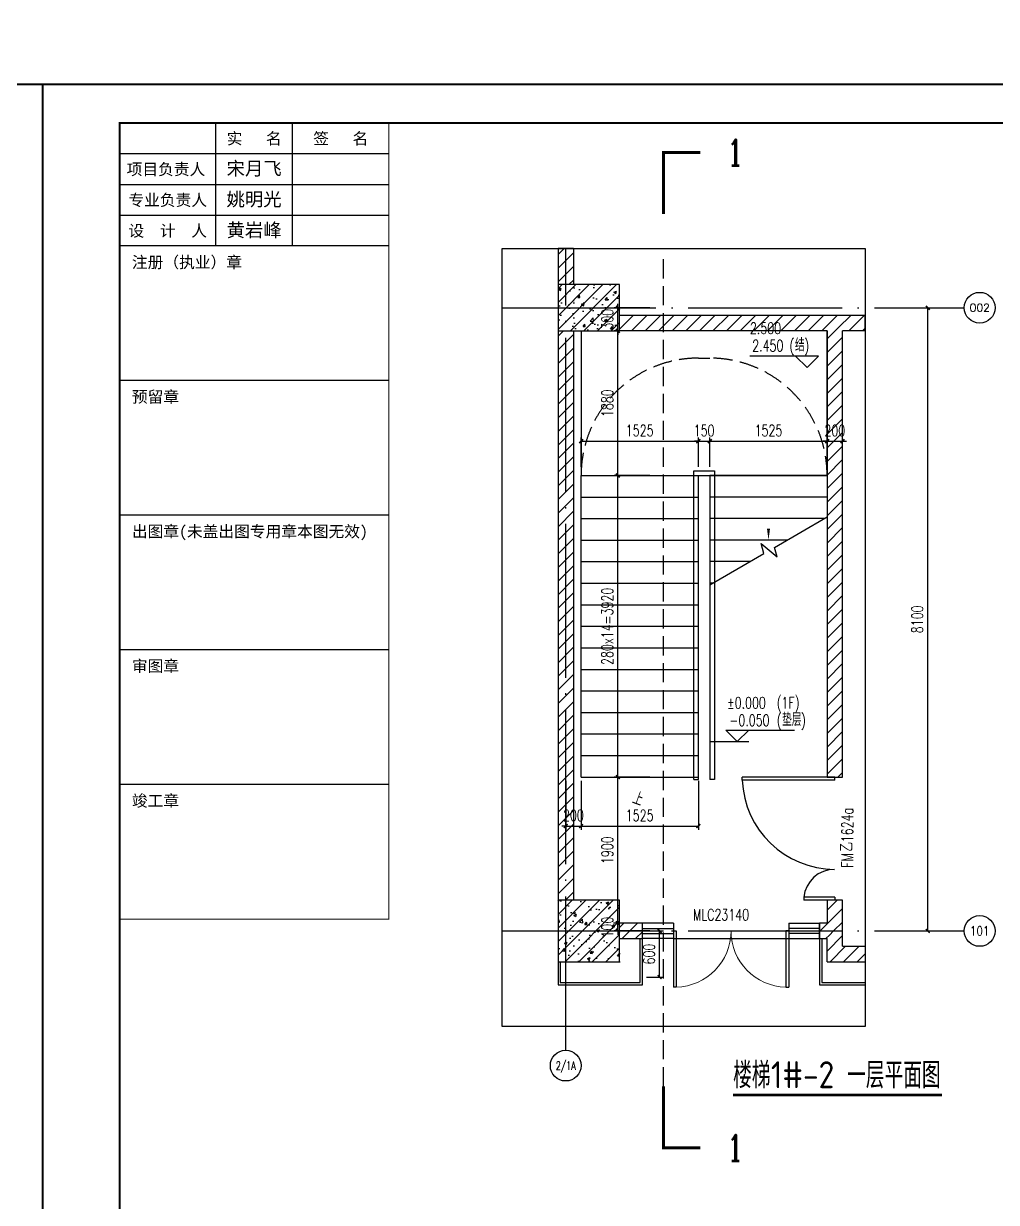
# Model space of a CAD drawing. Extents: x -222544 to -13848, y -31368 to 85559.
# Drawn here: x -56160 to -43507, y 43214 to 58536 of the extents above; entities that cross this region are included whole.
import ezdxf
from ezdxf.enums import TextEntityAlignment as Align
from ezdxf.xclip import XClip

# ---------------------------------------------------------------- set-up
doc = ezdxf.new("R2010")
doc.units = 0
doc.header["$LTSCALE"] = 1000
doc.header["$MEASUREMENT"] = 0
doc.header["$XCLIPFRAME"] = 0
for name, pattern in [('10平面$0$DOTE', [2.42, 2, -0.2, 0.02, -0.2]), ('DASH', [0.35, 0.25, -0.1]), ('DOTE', [2.42, 2, -0.2, 0.02, -0.2])]:
    doc.linetypes.add(name, pattern=pattern)
doc.layers.get('Defpoints').update_dxf_attribs({"color": 210})
for name, color, linetype in [('0-cxFrame', 155, 'Continuous'), ('10平面$0$A-AXIS-DOTE', 14, '10平面$0$DOTE'), ('10平面$0$A-WINDOW', 140, 'Continuous'), ('10平面$0$AS-WALL', 40, 'Continuous'), ('10平面$0$AS-结构边线层', 200, 'Continuous'), ('10平面$0$WINDOW', 4, 'Continuous'), ('A-AXIS-D', 1, 'Continuous'), ('A-AXIS-DOTE', 14, 'DOTE'), ('A-AXIS-DP', 126, 'Continuous'), ('A-CURTAIN', 134, 'Continuous'), ('A-STAIR', 150, 'Continuous'), ('A-WINDOW', 140, 'Continuous'), ('A-防火门窗', 1, 'Continuous'), ('AS-COLN', 6, 'Continuous'), ('AS-WALL', 40, 'Continuous'), ('DIM_ELEV', 3, 'Continuous'), ('DIM_SYMB', 3, 'Continuous'), ('PUB_HATCH', 8, 'Continuous'), ('PUB_TEXT', 7, 'Continuous'), ('qianming', 155, 'Continuous'), ('建-墙-填充', 8, 'Continuous'), ('建-文字', 7, 'Continuous'), ('建-窗', 4, 'Continuous'), ('建-箭头', 3, 'Continuous'), ('建-门窗编号', 7, 'Continuous')]:
    doc.layers.add(name, color=color, linetype=linetype)
doc.layers.add('0-cxText', color=131, linetype='Continuous', lineweight=25)
doc.styles.add('_TCH_AXIS', font='COMPLEX', dxfattribs={"bigfont": 'GBCBIG'})
doc.styles.add('_TCH_DIM', font='SIMPLEX', dxfattribs={"bigfont": 'GBCBIG'})
doc.styles.add('_TCH_DIM_T3', font='SIMPLEX', dxfattribs={"width": 0.705882, "bigfont": 'GBCBIG'})
doc.styles.add('_TCH_LABEL', font='COMPLEX', dxfattribs={"bigfont": 'GBCBIG'})
doc.styles.add('A-STANDARD', font='SIMPLEX', dxfattribs={"bigfont": 'GBCBIG'})
doc.styles.add('A-WIN-LABEL', font='SIMPLEX', dxfattribs={"bigfont": 'GBCBIG'})
doc.styles.add('cx_biaoti', font='')
doc.styles.add('cx_tuming', font='')
doc.styles.add('cx_tuqian1', font='')
doc.styles.get("Standard").update_dxf_attribs({"font": 'gbenor.shx', "bigfont": 'gbcbig.shx'})
doc.styles.add('图框宋体', font='', dxfattribs={"width": 0.75})
doc.styles.add('黑体', font='', dxfattribs={"height": 12})
doc.styles.get('cx_biaoti').set_extended_font_data('SimSun')
doc.styles.get('cx_tuming').set_extended_font_data('SimHei')
doc.styles.get('cx_tuqian1').set_extended_font_data('SimSun')
doc.styles.get('图框宋体').set_extended_font_data('SimSun')
doc.styles.get('黑体').set_extended_font_data('SimHei')
doc.dimstyles.new('_TCH_ARCH&&50', dxfattribs={"dimtxt": 148.75, "dimasz": 50, "dimexe": 50, "dimexo": 50, "dimgap": 63.125, "dimtad": 1, "dimdec": 0, "dimzin": 0, "dimdsep": 46, "dimtxsty": '_TCH_DIM_T3', "dimblk": 'ARCHTICK', "dimcen": 0.09, "dimclrt": 7, "dimazin": 2, "dimtfac": 1, "dimtdec": 0, "dimtix": 1, "dimtmove": 2, "dimatfit": 3, "dimfxl": 0, "dimtolj": 1, "dimtzin": 0, "dimarcsym": 0})
pattern_1 = [(45, (0, 89.76), (-88.38838, 88.38838), [])]
pattern_2 = [(45, (0, 0), (-88.38835, 88.38835), []), (50, (0, 0), (358.6301, -31.3761), [37.5, -412.5]), (355, (0, 0), (-69.3757, 376.096), [30, -330]), (100.4514, (29.9, -2.6), (289.2547, 344.7198), [31.8701, -350.571]), (46.1842, (0, 100), (533.6205, -82.7595), [56.25, -618.75]), (96.6356, (44.47, 93.1), (467.3314, 487.059), [47.805, -525.8565]), (351.1842, (0, 100), (467.331, 487.0593), [45, -495]), (21, (50, 75), (298.4535, -201.3094), [37.5, -412.5]), (326, (50, 75), (121.6577, 362.575), [30, -330]), (71.4514, (74.87, 58.22), (420.1113, 161.2652), [31.8701, -350.571]), (37.5, (0, 0), (6.07993, 166.44693), [0, -326, 0, -335, 0, -331.25]), (7.5, (0, 0), (131.53477, 197.20586), [0, -191, 0, -318.5, 0, -126.25]), (327.5, (-111.5, 0), (266.91122, -11.27744), [0, -125, 0, -390, 0, -517.5]), (317.5, (-161.5, 0), (291.5931, 50.0525), [0, -162.5, 0, -259, 0, -367.5])]

# ---------------------------------------------------------------- blocks, each defined once
blk = doc.blocks.new('zjcx_lan_xinxi(Dragon)')
for p, q in [((7000, -3200), (0, -3200)), ((7000, -6700), (0, -6700)), ((7000, -10200), (0, -10200)), ((7000, -13700), (0, -13700)), ((7000, -17200), (0, -17200))]:
    blk.add_line(p, q)
at = {"const_width": 25}
blk.add_lwpolyline([(0, -20700), (7000, -20700), (7000, 0), (0, 0)], close=True, dxfattribs=at)
for points in [[(2500, -3200), (2500, 0)], [(4500, -3200), (4500, 0)], [(0, -800), (7000, -800)], [(0, -1600), (7000, -1600)], [(0, -2400), (7000, -2400)]]:
    blk.add_lwpolyline(points)
for points in [[(7000, -3200), (7000, 0)], [(0, -3200), (7000, -3200)], [(0, -20700), (7000, -20700), (7000, -3200)], [(0, -20700), (7000, -20700)]]:
    blk.add_lwpolyline(points, dxfattribs=at)
at = {"style": '图框宋体'}
for s, p in [('实   名', (3500, -400)), ('签   名', (5750, -400)), ('项目负责人', (1204, -1200)), ('专业负责人', (1250, -2000)), ('设  计  人', (1250, -2800))]:
    blk.add_text(s, height=300, dxfattribs=at).set_placement(p, align=Align.MIDDLE)
for s, p in [('注册（执业）章', (318, -3771)), ('预留章', (318, -7271)), ('出图章(未盖出图专用章本图无效)', (318, -10771)), ('审图章', (318, -14271)), ('竣工章', (318, -17771))]:
    blk.add_text(s, height=300, dxfattribs=at).set_placement(p)
blk = doc.blocks.new('T-信息(Dragon)')
at = {"layer": '0-cxFrame'}
blk.add_blockref('zjcx_lan_xinxi(Dragon)', (0, 0), dxfattribs=at)
at = {"layer": 'qianming', "color": 3, "style": 'cx_biaoti'}
for s, p in [('宋月飞', (3497, -1185)), ('姚明光', (3497, -1985)), ('黄岩峰', (3497, -2785))]:
    blk.add_text(s, height=350, dxfattribs=at).set_placement(p, align=Align.MIDDLE_CENTER)
blk = doc.blocks.new('TK22.A1 L(Dragon)')
at = {"layer": '0-cxFrame', "color": 7, "const_width": 0.5}
blk.add_lwpolyline([(0, 0), (-841, 0), (-841, 594), (0, 594)], close=True, dxfattribs=at)
at = {"layer": '0-cxFrame', "const_width": 0.5}
blk.add_lwpolyline([(-80, 10), (-821, 10), (-821, 584), (-80, 584)], close=True, dxfattribs=at)
at = {"layer": '0-cxFrame', "xscale": 0.01, "yscale": 0.01, "zscale": 0.01}
blk.add_blockref('T-信息(Dragon)', (-821, 584), dxfattribs=at)
at = {"style": '黑体', "flags": 4}
blk.add_attdef('图幅', text='', height=3.3, dxfattribs=at).set_placement((-40, 3), align=Align.RIGHT)
at = {"layer": '0-cxText', "flags": 4}
for tag, height, style, p in [('建设单位', 3.5, 'cx_tuming', (-45, 240)), ('项目名称', 3.5, 'cx_tuming', (-45, 210)), ('子项名称', 3.5, 'cx_tuming', (-45, 180)), ('工程编号', 3.3, 'cx_tuqian1', (-35, 165)), ('图名1', 3.5, 'cx_tuming', (-45, 87)), ('图名2', 3.5, 'cx_tuming', (-45, 79)), ('图名3', 3.5, 'cx_tuming', (-45, 71)), ('出图日期', 3.3, 'cx_tuqian1', (-39, 60)), ('专业', 3.3, 'cx_tuqian1', (-55, 52)), ('图号', 3.3, 'cx_tuqian1', (-55, 44)), ('版次', 3.3, 'cx_tuqian1', (-20, 44))]:
    blk.add_attdef(tag, text='', height=height, dxfattribs=dict(at, style=style)).set_placement(p, align=Align.MIDDLE)
at = {"layer": 'Defpoints', "color": 6, "flags": 4}
for tag, height, style, p in [('tufu', 3.3, '黑体', (-12, 12)), ('dwfname', 4, 'cx_tuqian1', (-80, 3))]:
    blk.add_attdef(tag, text='', height=height, dxfattribs=dict(at, style=style)).set_placement(p, align=Align.RIGHT)
blk = doc.blocks.new('10平面$0$dote')
at = {"layer": '10平面$0$A-AXIS-DOTE'}
blk.add_line((76882.2, 10800), (46882.2, 40800), dxfattribs=at)
at = {"layer": '10平面$0$A-AXIS-DOTE', "ltscale": 2}
blk.add_line((82882.2, -264080), (82882.2, -167560.7), dxfattribs=at)
blk = doc.blocks.new('10平面$0$43243')
at = {"layer": '10平面$0$AS-结构边线层'}
blk.add_lwpolyline([(-128054, 565490), (-128054, 594490), (-131055, 594490), (-131055, 601390), (-128054, 601390), (-128054, 621120), (-128354, 621120), (-144354, 621120), (-144354, 620570), (-146454, 620570), (-146454, 621120), (-155994, 621120), (-155994, 621290), (-169514, 621290), (-169514, 621120), (-171354, 621120), (-171354, 620570), (-173454, 620570), (-173454, 621120), (-175294, 621120), (-175294, 621290), (-196514, 621290)], dxfattribs=at)
blk = doc.blocks.new('10平面')
at = {"layer": '10平面$0$A-WINDOW'}
blk.add_blockref('10平面$0$43243', (0, 0), dxfattribs=at)
at = {"layer": '10平面$0$AS-WALL'}
blk.add_blockref('10平面$0$dote', (-220736.4, 804820), dxfattribs=at)
blk = doc.blocks.new('_ArchTick')
at = {"color": 0, "linetype": 'ByBlock', "const_width": 0.4}
blk.add_lwpolyline([(-0.5, -0.5), (0.5, 0.5)], dxfattribs=at)
blk = doc.blocks.new('*D571')
at = {"layer": 'A-AXIS-DP', "color": 0, "lineweight": -2, "transparency": 16777216}
for p, q in [((-48909, 52774), (-48909, 53158)), ((-48909, 53108), (-47384, 53108)), ((-47384, 52774), (-47384, 53158))]:
    blk.add_line(p, q, dxfattribs=at)
at = {"layer": 'Defpoints', "color": 0, "transparency": 16777216}
for p in [(-47384, 53108), (-48909, 52724), (-47384, 52724)]:
    blk.add_point(p, dxfattribs=at)
at = {"layer": 'A-AXIS-DP', "color": 0, "lineweight": -2, "transparency": 16777216, "xscale": 50, "yscale": 50, "zscale": 50, "rotation": 180}
blk.add_blockref('_ArchTick', (-48909, 53108), dxfattribs=at)
at = {"layer": 'A-AXIS-DP', "color": 0, "lineweight": -2, "transparency": 16777216, "xscale": 50, "yscale": 50, "zscale": 50}
blk.add_blockref('_ArchTick', (-47384, 53108), dxfattribs=at)
at = {"layer": 'A-AXIS-DP', "color": 7, "transparency": 16777216, "insert": (-48147, 53246), "char_height": 148.8, "attachment_point": 5, "style": '_TCH_DIM_T3'}
blk.add_mtext('\\A1;1525', dxfattribs=at)
blk = doc.blocks.new('*D572')
at = {"layer": 'A-AXIS-DP', "color": 0, "lineweight": -2, "transparency": 16777216}
for p, q in [((-47384, 53108), (-47434, 53108)), ((-47384, 52774), (-47384, 53158)), ((-47384, 53108), (-47234, 53108)), ((-47234, 52774), (-47234, 53158)), ((-47234, 53108), (-47184, 53108))]:
    blk.add_line(p, q, dxfattribs=at)
at = {"layer": 'Defpoints', "color": 0, "transparency": 16777216}
for p in [(-47234, 53108), (-47384, 52724), (-47234, 52724)]:
    blk.add_point(p, dxfattribs=at)
at = {"layer": 'A-AXIS-DP', "color": 0, "lineweight": -2, "transparency": 16777216, "xscale": 50, "yscale": 50, "zscale": 50}
blk.add_blockref('_ArchTick', (-47384, 53108), dxfattribs=at)
at = {"layer": 'A-AXIS-DP', "color": 0, "lineweight": -2, "transparency": 16777216, "xscale": 50, "yscale": 50, "zscale": 50, "rotation": 180}
blk.add_blockref('_ArchTick', (-47234, 53108), dxfattribs=at)
at = {"layer": 'A-AXIS-DP', "color": 7, "transparency": 16777216, "insert": (-47309, 53246), "char_height": 148.8, "attachment_point": 5, "style": '_TCH_DIM_T3'}
blk.add_mtext('\\A1;150', dxfattribs=at)
blk = doc.blocks.new('*D573')
at = {"layer": 'A-AXIS-DP', "color": 0, "lineweight": -2, "transparency": 16777216}
for p, q in [((-47234, 52774), (-47234, 53158)), ((-47234, 53108), (-45709, 53108)), ((-45709, 52774), (-45709, 53158))]:
    blk.add_line(p, q, dxfattribs=at)
at = {"layer": 'Defpoints', "color": 0, "transparency": 16777216}
for p in [(-45709, 53108), (-47234, 52724), (-45709, 52724)]:
    blk.add_point(p, dxfattribs=at)
at = {"layer": 'A-AXIS-DP', "color": 0, "lineweight": -2, "transparency": 16777216, "xscale": 50, "yscale": 50, "zscale": 50, "rotation": 180}
blk.add_blockref('_ArchTick', (-47234, 53108), dxfattribs=at)
at = {"layer": 'A-AXIS-DP', "color": 0, "lineweight": -2, "transparency": 16777216, "xscale": 50, "yscale": 50, "zscale": 50}
blk.add_blockref('_ArchTick', (-45709, 53108), dxfattribs=at)
at = {"layer": 'A-AXIS-DP', "color": 7, "transparency": 16777216, "insert": (-46472, 53246), "char_height": 148.8, "attachment_point": 5, "style": '_TCH_DIM_T3'}
blk.add_mtext('\\A1;1525', dxfattribs=at)
blk = doc.blocks.new('*D574')
at = {"layer": 'A-AXIS-DP', "color": 0, "lineweight": -2, "transparency": 16777216}
for p, q in [((-45709, 53108), (-45759, 53108)), ((-45709, 52774), (-45709, 53158)), ((-45709, 53108), (-45509, 53108)), ((-45509, 52774), (-45509, 53158)), ((-45509, 53108), (-45459, 53108))]:
    blk.add_line(p, q, dxfattribs=at)
at = {"layer": 'Defpoints', "color": 0, "transparency": 16777216}
for p in [(-45509, 53108), (-45709, 52724), (-45509, 52724)]:
    blk.add_point(p, dxfattribs=at)
at = {"layer": 'A-AXIS-DP', "color": 0, "lineweight": -2, "transparency": 16777216, "xscale": 50, "yscale": 50, "zscale": 50}
blk.add_blockref('_ArchTick', (-45709, 53108), dxfattribs=at)
at = {"layer": 'A-AXIS-DP', "color": 0, "lineweight": -2, "transparency": 16777216, "xscale": 50, "yscale": 50, "zscale": 50, "rotation": 180}
blk.add_blockref('_ArchTick', (-45509, 53108), dxfattribs=at)
at = {"layer": 'A-AXIS-DP', "color": 7, "transparency": 16777216, "insert": (-45609, 53246), "char_height": 148.8, "attachment_point": 5, "style": '_TCH_DIM_T3'}
blk.add_mtext('\\A1;200', dxfattribs=at)
blk = doc.blocks.new('*D575')
at = {"layer": 'A-AXIS-DP', "color": 0, "lineweight": -2, "transparency": 16777216}
for p, q in [((-49109, 48692), (-49109, 48056)), ((-48909, 48692), (-48909, 48056)), ((-49109, 48106), (-49159, 48106)), ((-49109, 48106), (-48909, 48106)), ((-48909, 48106), (-48859, 48106))]:
    blk.add_line(p, q, dxfattribs=at)
at = {"layer": 'Defpoints', "color": 0, "transparency": 16777216}
for p in [(-49109, 48742), (-48909, 48742), (-48909, 48106)]:
    blk.add_point(p, dxfattribs=at)
at = {"layer": 'A-AXIS-DP', "color": 0, "lineweight": -2, "transparency": 16777216, "xscale": 50, "yscale": 50, "zscale": 50}
blk.add_blockref('_ArchTick', (-49109, 48106), dxfattribs=at)
at = {"layer": 'A-AXIS-DP', "color": 0, "lineweight": -2, "transparency": 16777216, "xscale": 50, "yscale": 50, "zscale": 50, "rotation": 180}
blk.add_blockref('_ArchTick', (-48909, 48106), dxfattribs=at)
at = {"layer": 'A-AXIS-DP', "color": 7, "transparency": 16777216, "insert": (-49009, 48244), "char_height": 148.8, "attachment_point": 5, "style": '_TCH_DIM_T3'}
blk.add_mtext('\\A1;200', dxfattribs=at)
blk = doc.blocks.new('*D576')
at = {"layer": 'A-AXIS-DP', "color": 0, "lineweight": -2, "transparency": 16777216}
for p, q in [((-48909, 48692), (-48909, 48056)), ((-47384, 48692), (-47384, 48056)), ((-48909, 48106), (-47384, 48106))]:
    blk.add_line(p, q, dxfattribs=at)
at = {"layer": 'Defpoints', "color": 0, "transparency": 16777216}
for p in [(-48909, 48742), (-47384, 48742), (-47384, 48106)]:
    blk.add_point(p, dxfattribs=at)
at = {"layer": 'A-AXIS-DP', "color": 0, "lineweight": -2, "transparency": 16777216, "xscale": 50, "yscale": 50, "zscale": 50, "rotation": 180}
blk.add_blockref('_ArchTick', (-48909, 48106), dxfattribs=at)
at = {"layer": 'A-AXIS-DP', "color": 0, "lineweight": -2, "transparency": 16777216, "xscale": 50, "yscale": 50, "zscale": 50}
blk.add_blockref('_ArchTick', (-47384, 48106), dxfattribs=at)
at = {"layer": 'A-AXIS-DP', "color": 7, "transparency": 16777216, "insert": (-48147, 48244), "char_height": 148.8, "attachment_point": 5, "style": '_TCH_DIM_T3'}
blk.add_mtext('\\A1;1525', dxfattribs=at)
blk = doc.blocks.new('*D583')
at = {"layer": 'A-AXIS-DP', "color": 0, "lineweight": -2, "transparency": 16777216}
for p, q in [((-48431, 46842), (-48431, 46892)), ((-48017, 46842), (-48481, 46842)), ((-48017, 46742), (-48481, 46742)), ((-48431, 46742), (-48431, 46842)), ((-48431, 46742), (-48431, 46692))]:
    blk.add_line(p, q, dxfattribs=at)
at = {"layer": 'Defpoints', "color": 0, "transparency": 16777216}
for p in [(-48431, 46842), (-47967, 46842), (-47967, 46742)]:
    blk.add_point(p, dxfattribs=at)
at = {"layer": 'A-AXIS-DP', "color": 0, "lineweight": -2, "transparency": 16777216, "xscale": 50, "yscale": 50, "zscale": 50}
for p, rotation in [((-48431, 46842), 270), ((-48431, 46742), 90)]:
    blk.add_blockref('_ArchTick', p, dxfattribs=dict(at, rotation=rotation))
at = {"layer": 'A-AXIS-DP', "color": 7, "transparency": 16777216, "insert": (-48568, 46792), "char_height": 148.8, "attachment_point": 5, "rotation": 90, "style": '_TCH_DIM_T3'}
blk.add_mtext('\\A1;100', dxfattribs=at)
blk = doc.blocks.new('*D584')
at = {"layer": 'A-AXIS-DP', "color": 0, "lineweight": -2, "transparency": 16777216}
for p, q in [((-48017, 48742), (-48481, 48742)), ((-48431, 46842), (-48431, 48742)), ((-48017, 46842), (-48481, 46842))]:
    blk.add_line(p, q, dxfattribs=at)
at = {"layer": 'Defpoints', "color": 0, "transparency": 16777216}
for p in [(-48431, 48742), (-47967, 48742), (-47967, 46842)]:
    blk.add_point(p, dxfattribs=at)
at = {"layer": 'A-AXIS-DP', "color": 0, "lineweight": -2, "transparency": 16777216, "xscale": 50, "yscale": 50, "zscale": 50}
for p, rotation in [((-48431, 48742), 90), ((-48431, 46842), 270)]:
    blk.add_blockref('_ArchTick', p, dxfattribs=dict(at, rotation=rotation))
at = {"layer": 'A-AXIS-DP', "color": 7, "transparency": 16777216, "insert": (-48568, 47792), "char_height": 148.8, "attachment_point": 5, "rotation": 90, "style": '_TCH_DIM_T3'}
blk.add_mtext('\\A1;1900', dxfattribs=at)
blk = doc.blocks.new('*D585')
at = {"layer": 'A-AXIS-DP', "color": 0, "lineweight": -2, "transparency": 16777216}
for p, q in [((-48017, 52662), (-48481, 52662)), ((-48431, 48742), (-48431, 52662)), ((-48017, 48742), (-48481, 48742))]:
    blk.add_line(p, q, dxfattribs=at)
at = {"layer": 'Defpoints', "color": 0, "transparency": 16777216}
for p in [(-48431, 52662), (-47967, 52662), (-47967, 48742)]:
    blk.add_point(p, dxfattribs=at)
at = {"layer": 'A-AXIS-DP', "color": 0, "lineweight": -2, "transparency": 16777216, "xscale": 50, "yscale": 50, "zscale": 50}
for p, rotation in [((-48431, 52662), 90), ((-48431, 48742), 270)]:
    blk.add_blockref('_ArchTick', p, dxfattribs=dict(at, rotation=rotation))
at = {"layer": 'A-AXIS-DP', "color": 7, "transparency": 16777216, "insert": (-48568, 50702), "char_height": 148.75, "attachment_point": 5, "rotation": 90, "style": '_TCH_DIM_T3'}
blk.add_mtext('\\A1;280x14=3920', dxfattribs=at)
blk = doc.blocks.new('*D586')
at = {"layer": 'A-AXIS-DP', "color": 0, "lineweight": -2, "transparency": 16777216}
for p, q in [((-48017, 54542), (-48481, 54542)), ((-48431, 52662), (-48431, 54542)), ((-48017, 52662), (-48481, 52662))]:
    blk.add_line(p, q, dxfattribs=at)
at = {"layer": 'Defpoints', "color": 0, "transparency": 16777216}
for p in [(-48431, 54542), (-47967, 54542), (-47967, 52662)]:
    blk.add_point(p, dxfattribs=at)
at = {"layer": 'A-AXIS-DP', "color": 0, "lineweight": -2, "transparency": 16777216, "xscale": 50, "yscale": 50, "zscale": 50}
for p, rotation in [((-48431, 54542), 90), ((-48431, 52662), 270)]:
    blk.add_blockref('_ArchTick', p, dxfattribs=dict(at, rotation=rotation))
at = {"layer": 'A-AXIS-DP', "color": 7, "transparency": 16777216, "insert": (-48568, 53602), "char_height": 148.8, "attachment_point": 5, "rotation": 90, "style": '_TCH_DIM_T3'}
blk.add_mtext('\\A1;1880', dxfattribs=at)
blk = doc.blocks.new('*D587')
at = {"layer": 'A-AXIS-DP', "color": 0, "lineweight": -2, "transparency": 16777216}
for p, q in [((-48431, 54842), (-48431, 54892)), ((-48017, 54842), (-48481, 54842)), ((-48431, 54542), (-48431, 54842)), ((-48017, 54542), (-48481, 54542)), ((-48431, 54542), (-48431, 54492))]:
    blk.add_line(p, q, dxfattribs=at)
at = {"layer": 'Defpoints', "color": 0, "transparency": 16777216}
for p in [(-48431, 54842), (-47967, 54842), (-47967, 54542)]:
    blk.add_point(p, dxfattribs=at)
at = {"layer": 'A-AXIS-DP', "color": 0, "lineweight": -2, "transparency": 16777216, "xscale": 50, "yscale": 50, "zscale": 50}
for p, rotation in [((-48431, 54842), 270), ((-48431, 54542), 90)]:
    blk.add_blockref('_ArchTick', p, dxfattribs=dict(at, rotation=rotation))
at = {"layer": 'A-AXIS-DP', "color": 7, "transparency": 16777216, "insert": (-48568, 54692), "char_height": 148.8, "attachment_point": 5, "rotation": 90, "style": '_TCH_DIM_T3'}
blk.add_mtext('\\A1;300', dxfattribs=at)
blk = doc.blocks.new('*D595')
at = {"layer": 'A-AXIS-D', "color": 0, "lineweight": -2, "transparency": 16777216}
for p, q in [((-44809, 54842), (-44350, 54842)), ((-44400, 46742), (-44400, 54842)), ((-44809, 46742), (-44350, 46742))]:
    blk.add_line(p, q, dxfattribs=at)
at = {"layer": 'Defpoints', "color": 0, "transparency": 16777216}
for p in [(-44859, 54842), (-44400, 54842), (-44859, 46742)]:
    blk.add_point(p, dxfattribs=at)
at = {"layer": 'A-AXIS-D', "color": 0, "lineweight": -2, "transparency": 16777216, "xscale": 50, "yscale": 50, "zscale": 50}
for p, rotation in [((-44400, 54842), 90), ((-44400, 46742), 270)]:
    blk.add_blockref('_ArchTick', p, dxfattribs=dict(at, rotation=rotation))
at = {"layer": 'A-AXIS-D', "color": 7, "transparency": 16777216, "insert": (-44537, 50792), "char_height": 148.8, "attachment_point": 5, "rotation": 90, "style": '_TCH_DIM_T3'}
blk.add_mtext('\\A1;8100', dxfattribs=at)
blk = doc.blocks.new('*D597')
at = {"layer": 'A-AXIS-DP', "color": 0, "lineweight": -2, "transparency": 16777216}
for p, q in [((-48059, 46742), (-47838, 46742)), ((-47888, 46142), (-47888, 46742)), ((-48059, 46142), (-47838, 46142))]:
    blk.add_line(p, q, dxfattribs=at)
at = {"layer": 'Defpoints', "color": 0, "transparency": 16777216}
for p in [(-48109, 46742), (-47888, 46742), (-48109, 46142)]:
    blk.add_point(p, dxfattribs=at)
at = {"layer": 'A-AXIS-DP', "color": 0, "lineweight": -2, "transparency": 16777216, "xscale": 50, "yscale": 50, "zscale": 50}
for p, rotation in [((-47888, 46742), 90), ((-47888, 46142), 270)]:
    blk.add_blockref('_ArchTick', p, dxfattribs=dict(at, rotation=rotation))
at = {"layer": 'A-AXIS-DP', "color": 7, "transparency": 16777216, "insert": (-48025, 46442), "char_height": 148.8, "attachment_point": 5, "rotation": 90, "style": '_TCH_DIM_T3'}
blk.add_mtext('\\A1;600', dxfattribs=at)
blk = doc.blocks.new('WINDOW2DLIB$DYNSTYLE$00000005')
at = {"color": 0}
for points in [[(-0.5, 0.5), (-0.5, -0.5)], [(-0.5, 0.5), (0.5, 0.5)], [(0.5, -0.5), (0.5, 0.5)], [(0.5, 0.167), (-0.5, 0.167)], [(0.5, -0.167), (-0.5, -0.167)], [(-0.5, -0.5), (0.5, -0.5)]]:
    blk.add_lwpolyline(points, dxfattribs=at)
blk = doc.blocks.new('DOOR2DLIB$SYSLIB$00000108')
at = {"color": 0}
for p, q in [((-0.5, 0), (-0.5, 0.4875)), ((-0.475, 0.4875), (-0.5, 0.4875)), ((-0.475, 0), (-0.475, 0.4875)), ((0.475, 0), (0.475, 0.4875)), ((0.475, 0.4875), (0.5, 0.4875)), ((0.5, 0), (0.5, 0.4875)), ((-0.5, 0), (-0.475, 0)), ((0.5, 0), (0.475, 0))]:
    blk.add_line(p, q, dxfattribs=at)
at = {"color": 0, "lineweight": 13}
for centre, start, end in [((-0.4875, 0), 0, 88.53072), ((0.4875, 0), 91.46928, 180)]:
    blk.add_arc(centre, 0.4875, start, end, dxfattribs=at)
blk = doc.blocks.new('$DorLib2D$00000225')
at = {"color": 0}
for p, q in [((0.475, -0.0014), (0.475, 0.7521)), ((0.475, 0.7521), (0.5, 0.7521)), ((0.5, -0.0014), (0.5, 0.7521)), ((-0.5, 0), (-0.5, 0.252)), ((-0.475, 0.252), (-0.5, 0.252)), ((-0.475, 0), (-0.475, 0.252)), ((-0.475, 0), (-0.5, 0)), ((0.475, -0.0014), (0.5, -0.0014))]:
    blk.add_line(p, q, dxfattribs=at)
for centre, radius, start, end in [((0.5046, -0.0019), 0.7546, 92.24927, 179.72377), ((-0.5008, 0.0026), 0.2508, 359.78987, 84.09744)]:
    blk.add_arc(centre, radius, start, end, dxfattribs=at)

msp = doc.modelspace()

# ---------------------------------------------------------------- hatches: boundary and pattern name
at = {"layer": 'PUB_HATCH'}
h = msp.add_hatch(dxfattribs=at)
h.set_pattern_fill('钢筋混凝土', color=256, scale=50, style=0)
h.set_pattern_definition(pattern_2)
h.paths.add_polyline_path([(-49209.2, 54542.4), (-48409.2, 54542.4), (-48409.2, 55142.4), (-49209.2, 55142.4)])
h = msp.add_hatch(dxfattribs=at)
h.set_pattern_fill('钢筋混凝土', color=256, scale=50, style=0)
h.set_pattern_definition(pattern_2)
h.paths.add_polyline_path([(-49209.2, 46342.4), (-48409.2, 46342.4), (-48409.2, 47142.4), (-49209.2, 47142.4)])
at = {"layer": '建-墙-填充'}
h = msp.add_hatch(dxfattribs=at)
h.set_pattern_fill('普通砖', color=256, scale=50, style=0)
h.set_pattern_definition(pattern_1)
h.paths.add_polyline_path([(-49209.2, 55142.4), (-49009.2, 55142.4), (-49009.2, 55612.4), (-49209.2, 55612.4)])
h = msp.add_hatch(dxfattribs=at)
h.set_pattern_fill('普通砖', color=256, scale=50, style=0)
h.set_pattern_definition(pattern_1)
h.paths.add_polyline_path([(-48409.2, 54742.4), (-48409.2, 54542.4), (-45709.2, 54542.4), (-45609.2, 54609), (-45609.2, 54742.4)])
h = msp.add_hatch(dxfattribs=at)
h.set_pattern_fill('普通砖', color=256, scale=50, style=0)
h.set_pattern_definition(pattern_1)
h.paths.add_polyline_path([(-45215, 54742.4), (-45609.2, 54742.4), (-45609.2, 54609), (-45509.2, 54542.4), (-45215, 54542.4)])
h = msp.add_hatch(dxfattribs=at)
h.set_pattern_fill('普通砖', color=256, scale=50, style=0)
h.set_pattern_definition(pattern_1)
h.paths.add_polyline_path([(-45709.2, 54542.4), (-45709.2, 48742.4), (-45509.2, 48742.4), (-45509.2, 54542.4), (-45609.2, 54609)])
h = msp.add_hatch(dxfattribs=at)
h.set_pattern_fill('普通砖', color=256, scale=50, style=0)
h.set_pattern_definition(pattern_1)
h.paths.add_polyline_path([(-49209.2, 47142.4), (-49009.2, 47142.4), (-49009.2, 54542.4), (-49209.2, 54542.4)])
h = msp.add_hatch(dxfattribs=at)
h.set_pattern_fill('普通砖', color=256, scale=50, style=0)
h.set_pattern_definition(pattern_1)
h.paths.add_polyline_path([(-45509.2, 46742.4), (-45509.2, 47142.4), (-45709.2, 47142.4), (-45709.2, 46842.4), (-45642.5, 46742.4)])
h = msp.add_hatch(dxfattribs=at)
h.set_pattern_fill('普通砖', color=256, scale=50, style=0)
h.set_pattern_definition(pattern_1)
h.paths.add_polyline_path([(-48409.2, 46842.4), (-48409.2, 46642.4), (-48109.2, 46642.4), (-48109.2, 46842.4)])
h = msp.add_hatch(dxfattribs=at)
h.set_pattern_fill('普通砖', color=256, scale=50, style=0)
h.set_pattern_definition(pattern_1)
h.paths.add_polyline_path([(-45709.2, 46842.4), (-45809.2, 46842.4), (-45809.2, 46642.4), (-45709.2, 46642.4), (-45642.5, 46742.4)])
h = msp.add_hatch(dxfattribs=at)
h.set_pattern_fill('普通砖', color=256, scale=50, style=0)
h.set_pattern_definition(pattern_1)
h.paths.add_polyline_path([(-45709.2, 46342.4), (-45509.2, 46542.4), (-45509.2, 46742.4), (-45642.5, 46742.4), (-45709.2, 46642.4)])
h = msp.add_hatch(dxfattribs=at)
h.set_pattern_fill('普通砖', color=256, scale=50, style=0)
h.set_pattern_definition(pattern_1)
h.paths.add_polyline_path([(-45509.2, 46542.4), (-45709.2, 46342.4), (-45215, 46342.4), (-45215, 46542.4)])

# ---------------------------------------------------------------- linework, layer by layer
at = {"layer": '10平面$0$WINDOW'}
msp.add_line((-47709.2, 46642.4), (-46209.2, 46642.4), dxfattribs=at)
at = {"layer": 'A-AXIS-D'}
for centre in [(-43725, 54842.4), (-43725, 46742.4), (-49109.2, 44992.1)]:
    msp.add_circle(centre, 200, dxfattribs=at)
at = {"layer": 'A-AXIS-DOTE'}
for p, q in [((-49109.2, 45192.1), (-49109.2, 55612.4)), ((-49935, 54842.4), (-43925, 54842.4)), ((-49935, 46742.4), (-43925, 46742.4))]:
    msp.add_line(p, q, dxfattribs=at)
at = {"layer": 'A-CURTAIN'}
for points in [[(-49209.2, 46342.4), (-49209.2, 46042.4), (-48109.2, 46042.4), (-48109.2, 46642.4)], [(-49179.2, 46342.4), (-49179.2, 46072.4), (-48139.2, 46072.4), (-48139.2, 46642.4)], [(-45809.2, 46642.4), (-45809.2, 46042.4), (-45215, 46042.4)], [(-45779.2, 46642.4), (-45779.2, 46072.4), (-45215, 46072.4)]]:
    msp.add_lwpolyline(points, dxfattribs=at)
at = {"layer": 'A-STAIR'}
for p, q in [((-48909.2, 54542.4), (-48909.2, 52662.4)), ((-45709.2, 54542.4), (-48409.2, 54542.4)), ((-45709.2, 52662.4), (-45709.2, 54542.4)), ((-47444.2, 48712.4), (-47444.2, 52722.4)), ((-47444.2, 52722.4), (-47174.2, 52722.4)), ((-47174.2, 52722.4), (-47174.2, 48712.4)), ((-48909.2, 48742.4), (-48909.2, 52662.4)), ((-48909.2, 52662.4), (-47384.2, 52662.4)), ((-48909.2, 52662.4), (-45709.2, 52662.4)), ((-47384.2, 48742.4), (-47384.2, 52662.4)), ((-47384.2, 48712.4), (-47384.2, 52662.4)), ((-47384.2, 52662.4), (-47234.2, 52662.4)), ((-47234.2, 52662.4), (-47234.2, 51242.1)), ((-45709.2, 52662.4), (-47234.2, 52662.4)), ((-47234.2, 52662.4), (-47234.2, 48712.4)), ((-45709.2, 52662.4), (-45709.2, 52122.6)), ((-48909.2, 52382.4), (-47384.2, 52382.4)), ((-45709.2, 52382.4), (-47234.2, 52382.4)), ((-48909.2, 52102.4), (-47384.2, 52102.4)), ((-45744.2, 52102.4), (-47234.2, 52102.4)), ((-46393.9, 51727.3), (-45709.2, 52122.6)), ((-48909.2, 51822.4), (-47384.2, 51822.4)), ((-46229.2, 51822.4), (-47234.2, 51822.4)), ((-47234.2, 51242.1), (-46532.2, 51647.4)), ((-46532.2, 51647.4), (-46567.1, 51777.8)), ((-46567.1, 51777.8), (-46361.1, 51604.9)), ((-46361.1, 51604.9), (-46393.9, 51727.3)), ((-48909.2, 51542.4), (-47384.2, 51542.4)), ((-46714.1, 51542.4), (-47234.2, 51542.4)), ((-48909.2, 51262.4), (-47384.2, 51262.4)), ((-47199.1, 51262.4), (-47234.2, 51262.4)), ((-48909.2, 50982.4), (-47384.2, 50982.4)), ((-48909.2, 50702.4), (-47384.2, 50702.4)), ((-48909.2, 50422.4), (-47384.2, 50422.4)), ((-48909.2, 50142.4), (-47384.2, 50142.4)), ((-48909.2, 49862.4), (-47384.2, 49862.4)), ((-48909.2, 49582.4), (-47384.2, 49582.4)), ((-48909.2, 49302.4), (-47384.2, 49302.4)), ((-48909.2, 49022.4), (-47384.2, 49022.4)), ((-48909.2, 48742.4), (-47384.2, 48742.4)), ((-47444.2, 48712.4), (-47384.2, 48712.4)), ((-47174.2, 48712.4), (-47234.2, 48712.4))]:
    msp.add_line(p, q, dxfattribs=at)
at = {"layer": 'A-WINDOW', "color": 9, "linetype": 'DASH'}
msp.add_line((-47384.2, 54187.4), (-47234.2, 54187.4), dxfattribs=at)
for points in [[(-48909.2, 52662.4, -0.4142136), (-47384.2, 54187.4)], [(-45709.2, 52662.4, 0.4142136), (-47234.2, 54187.4)]]:
    msp.add_lwpolyline(points, format="xyb", dxfattribs=at)
at = {"layer": 'A-WINDOW', "const_width": 35}
msp.add_lwpolyline([(-46931.7, 44609.7), (-44213.1, 44609.7)], dxfattribs=at)
at = {"layer": 'AS-COLN'}
for p, q in [((-48409.2, 55142.4), (-49209.2, 55142.4)), ((-49209.2, 55142.4), (-49209.2, 54542.4)), ((-48409.2, 54542.4), (-48409.2, 55142.4)), ((-49209.2, 54542.4), (-48409.2, 54542.4)), ((-48409.2, 47142.4), (-49209.2, 47142.4)), ((-49209.2, 47142.4), (-49209.2, 46342.4)), ((-48409.2, 46342.4), (-48409.2, 47142.4)), ((-49209.2, 46342.4), (-48409.2, 46342.4))]:
    msp.add_line(p, q, dxfattribs=at)
at = {"layer": 'AS-WALL'}
for p, q in [((-49209.2, 55612.4), (-49209.2, 55142.4)), ((-49009.2, 55612.4), (-49209.2, 55612.4)), ((-49009.2, 55612.4), (-49009.2, 55142.4)), ((-45609.2, 54742.4), (-48409.2, 54742.4)), ((-45215, 54742.4), (-45609.2, 54742.4)), ((-45215, 54542.4), (-45215, 54742.4)), ((-49209.2, 54542.4), (-49209.2, 47142.4)), ((-49009.2, 54542.4), (-49009.2, 47142.4)), ((-45709.2, 54542.4), (-48409.2, 54542.4)), ((-45709.2, 54542.4), (-45709.2, 48742.4)), ((-45215, 54542.4), (-45509.2, 54542.4)), ((-45509.2, 48742.4), (-45509.2, 54542.4)), ((-45709.2, 48742.4), (-45509.2, 48742.4)), ((-45509.2, 47142.4), (-45709.2, 47142.4)), ((-45709.2, 47142.4), (-45709.2, 46842.4)), ((-45509.2, 46742.4), (-45509.2, 47142.4)), ((-48109.2, 46842.4), (-48409.2, 46842.4)), ((-48109.2, 46642.4), (-48109.2, 46842.4)), ((-45709.2, 46842.4), (-45809.2, 46842.4)), ((-45809.2, 46842.4), (-45809.2, 46642.4)), ((-45509.2, 46542.4), (-45509.2, 46742.4)), ((-48409.2, 46642.4), (-48109.2, 46642.4)), ((-45809.2, 46642.4), (-45709.2, 46642.4)), ((-45709.2, 46342.4), (-45709.2, 46642.4)), ((-45509.2, 46542.4), (-45215, 46542.4)), ((-45215, 46542.4), (-45215, 46342.4)), ((-45709.2, 46342.4), (-45215, 46342.4))]:
    msp.add_line(p, q, dxfattribs=at)
at = {"layer": 'DIM_ELEV'}
for p, q in [((-45820.5, 54214.3), (-46714.5, 54214.3)), ((-45970.5, 54064.3), (-46120.5, 54214.3)), ((-45970.5, 54064.3), (-45820.5, 54214.3)), ((-46878.3, 49202.9), (-47028.3, 49352.9)), ((-47028.3, 49352.9), (-46134.3, 49352.9)), ((-46878.3, 49202.9), (-46728.3, 49352.9)), ((-47228.3, 49202.9), (-46728.3, 49202.9))]:
    msp.add_line(p, q, dxfattribs=at)
at = {"layer": 'DIM_SYMB', "linetype": 'DASH'}
msp.add_line((-47837.1, 44723.8), (-47837.1, 55520.7), dxfattribs=at)
at = {"layer": 'DIM_SYMB', "const_width": 40}
for points in [[(-47357.1, 56860.7), (-47837.1, 56860.7), (-47837.1, 56060.7)], [(-47837.1, 44723.8), (-47837.1, 43923.8), (-47357.1, 43923.8)]]:
    msp.add_lwpolyline(points, dxfattribs=at)
at = {"layer": 'DIM_SYMB'}
msp.add_lwpolyline([(-49935, 55612.4), (-45215, 55612.4), (-45215, 45502.4), (-49935, 45502.4)], close=True, dxfattribs=at)
at = {"layer": '建-箭头'}
msp.add_lwpolyline([(-48146.7, 48602.4, 0, 0, 0), (-48146.7, 53602.4, 0, 0, 0), (-46471.7, 53602.4, 0, 0, 0), (-46471.7, 51822.4, 0, 40, 0), (-46471.7, 51972.4, 0, 0, 0)], format="xyseb", dxfattribs=at)

# ---------------------------------------------------------------- block references
at = {"layer": '0-cxFrame', "xscale": 50, "yscale": 50, "zscale": 50}
for p in [(-55910.5, 28045), (-13860.5, 28045)]:
    msp.add_blockref('TK22.A1 L(Dragon)', p, dxfattribs=at)
at = {"layer": '10平面$0$WINDOW', "xscale": -1500, "yscale": -1500, "zscale": 200, "rotation": 4.764361839266385e-12}
msp.add_blockref('DOOR2DLIB$SYSLIB$00000108', (-46959.2, 46742.4), dxfattribs=at)
at = {"layer": 'A-WINDOW'}
ref = msp.add_blockref('10平面', (89760.1, -572410.9), dxfattribs=at)
XClip(ref).set_block_clipping_path([(-138649.4371028924, 547908.4159631686), (-127397.9057266749, 552712.4060170917)])
at = {"layer": 'A-防火门窗', "xscale": 1600, "yscale": 1600, "zscale": 200, "rotation": 89.99999999913906}
msp.add_blockref('$DorLib2D$00000225', (-45609.2, 47942.4), dxfattribs=at)
at = {"layer": '建-窗'}
ref = msp.add_blockref('WINDOW2DLIB$DYNSTYLE$00000005', (-46009.2, 46742.4), dxfattribs=dict(at, xscale=400.0000052643009, yscale=200, zscale=200, rotation=4.764361839266385e-12))
ref.add_attrib('A', 'MLC23140', (-47453.3, 46878), dxfattribs={"layer": '建-门窗编号', "height": 148.75, "style": 'A-WIN-LABEL', "width": 0.705882})
at = {"layer": '建-窗', "xscale": -400.0000052643009, "yscale": 200, "zscale": 200, "rotation": 4.764361839266385e-12}
msp.add_blockref('WINDOW2DLIB$DYNSTYLE$00000005', (-47909.2, 46742.4), dxfattribs=at)

# ---------------------------------------------------------------- texts
at = {"layer": 'PUB_TEXT', "width": 0.705882}
for s, height, style, p in [('1', 340, '_TCH_LABEL', (-47008.5, 56690.7)), ('2.500', 148.75, '_TCH_DIM', (-46713.1, 54501.9)), ('2.450', 148.75, '_TCH_DIM', (-46683.1, 54274.4)), ('(', 148.8, '_TCH_DIM', (-46198.1, 54274.4)), (')', 148.8, '_TCH_DIM', (-46005.3, 54274.4)), ('(1F)', 148.75, '_TCH_DIM', (-46365.5, 49632.9)), ('%%P0.000', 148.75, '_TCH_DIM', (-47010.5, 49632.9)), ('-0.050', 148.75, '_TCH_DIM', (-46980.5, 49405.4)), ('(', 148.8, '_TCH_DIM', (-46365.5, 49405.4)), (')', 148.8, '_TCH_DIM', (-46049.7, 49405.4)), ('1', 340, '_TCH_LABEL', (-47008.5, 43753.8))]:
    msp.add_text(s, height=height, dxfattribs=dict(at, style=style)).set_placement(p)
at = {"layer": 'PUB_TEXT', "style": '_TCH_AXIS'}
for s, height, p, p2 in [('002', 101.48, (-43855.5, 54791.6), (-43594.5, 54791.6)), ('101', 120.6, (-43851.3, 46682.1), (-43598.6, 46682.1))]:
    msp.add_text(s, height=height, dxfattribs=at).set_placement(p, p2, align=Align.FIT)
at = {"layer": 'PUB_TEXT', "style": '_TCH_DIM'}
for s, height, p in [('结', 168.8, (-46128.1, 54274.4)), ('垫层', 168.79, (-46295.5, 49405.4))]:
    msp.add_text(s, height=height, dxfattribs=at).set_placement(p)
at = {"layer": 'PUB_TEXT', "style": '_TCH_AXIS', "width": 0.65625}
msp.add_text('2/1A', height=109.88, dxfattribs=at).set_placement((-49237.9, 44937.2), (-48980.4, 44937.2), align=Align.FIT)
at = {"layer": 'PUB_TEXT'}
for s, height, p in [('楼梯', 337.59, (-46931.7, 44698.3)), ('1#-2', 350, (-46440.2, 44698.3)), ('一层平面图', 337.59, (-45448.5, 44698.3))]:
    msp.add_text(s, height=height, dxfattribs=at).set_placement(p)
at = {"layer": '建-文字', "style": 'A-STANDARD'}
msp.add_text('上', height=168.8, rotation=339.92971, dxfattribs=at).set_placement((-48255.7, 48403.4))
at = {"layer": '建-门窗编号', "style": 'A-WIN-LABEL', "width": 0.705882}
for s, p in [('1624a', (-45372.5, 47896.4)), ('FM', (-45372.5, 47563.6))]:
    msp.add_text(s, height=148.75, rotation=90, dxfattribs=at).set_placement(p)
at = {"layer": '建-门窗编号', "style": 'A-WIN-LABEL'}
msp.add_text('乙', height=168.8, rotation=90, dxfattribs=at).set_placement((-45372.5, 47773.6))

# ---------------------------------------------------------------- dimensions: what is measured, and where the dimension line sits
at = {"layer": 'A-AXIS-D'}
dim = msp.add_aligned_dim(p1=(-44858.5, 46742.4), p2=(-44858.5, 54842.4), distance=-458.7, dimstyle='_TCH_ARCH&&50', dxfattribs=at)
dim.commit()
dim.dimension.update_dxf_attribs({"geometry": '*D595', "text_midpoint": (-44537.3, 50792.4)})
at = {"layer": 'A-AXIS-DP'}
for p1, p2, distance, picture, middle in [((-47967.4, 54542.4), (-47967.4, 54842.4), 463.1, '*D587', (-48568, 54692.4)), ((-47967.4, 52662.4), (-47967.4, 54542.4), 463.1, '*D586', (-48568, 53602.4)), ((-48909.2, 52723.9), (-47384.2, 52723.9), 384.6, '*D571', (-48146.7, 53246)), ((-47384.2, 52723.9), (-47234.2, 52723.9), 384.6, '*D572', (-47309.2, 53246)), ((-47234.2, 52723.9), (-45709.2, 52723.9), 384.6, '*D573', (-46471.7, 53246)), ((-45709.2, 52723.9), (-45509.2, 52723.9), 384.6, '*D574', (-45609.2, 53246)), ((-49109.2, 48742.4), (-48909.2, 48742.4), -635.9, '*D575', (-49009.2, 48244)), ((-48909.2, 48742.4), (-47384.2, 48742.4), -635.9, '*D576', (-48146.7, 48244)), ((-47967.4, 46842.4), (-47967.4, 48742.4), 463.1, '*D584', (-48568, 47792.4)), ((-47967.4, 46742.4), (-47967.4, 46842.4), 463.1, '*D583', (-48568, 46792.4)), ((-48109.2, 46142.4), (-48109.2, 46742.4), -221.4, '*D597', (-48025.3, 46442.4))]:
    dim = msp.add_aligned_dim(p1=p1, p2=p2, distance=distance, dimstyle='_TCH_ARCH&&50', dxfattribs=at)
    dim.commit()
    dim.dimension.update_dxf_attribs({"geometry": picture, "text_midpoint": middle})
dim = msp.add_aligned_dim(p1=(-47967.4, 48742.4), p2=(-47967.4, 52662.4), distance=463.1, text='280x14=3920', dimstyle='_TCH_ARCH&&50', dxfattribs=at)
dim.commit()
dim.dimension.update_dxf_attribs({"geometry": '*D585', "text_midpoint": (-48568, 50702.4)})

# ---------------------------------------------------------------- next in the draw order: block references
at = {"layer": 'A-WINDOW'}
ref = msp.add_blockref('10平面', (123458.1, -791602.5), dxfattribs=at)
XClip(ref).set_block_clipping_path([(-149069.4947712686, 822142.4845585017), (-143135.4832539898, 832892.364749553)])

doc.saveas('drawing.dxf')
